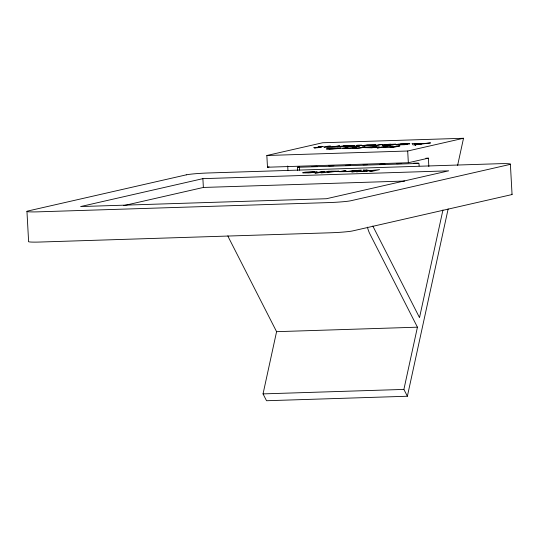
<?xml version="1.0" encoding="UTF-8"?>
<svg xmlns="http://www.w3.org/2000/svg" width="539" height="539" viewBox="0 0 539 539"><rect width="100%" height="100%" fill="white"/><g stroke="black" fill="none" stroke-linecap="round" stroke-linejoin="round"><path stroke-width="0.81" d="M448.145 208.923L407.376 396.246L266.529 400.733L263.039 393.894L276.581 331.674L228.994 238.346A26.478 9.102 88.2 0 1 227.889 235.833M407.376 396.246L403.893 389.414L417.435 327.186L369.848 233.859A26.478 9.102 88.2 0 1 367.409 227.155M442.95 209.954L419.517 317.619L372.806 226.009M457.618 165.379L463.52 138.267L322.666 142.754L266.839 155.495L267.485 167.218L408.34 162.738L428.377 158.163L428.842 166.551M202.886 178.652L80.634 206.552L326.439 198.723L448.691 170.829L202.886 178.652L203.371 187.451L123.781 205.615M267.485 167.218L269.089 166.854M297.649 170.647L297.467 167.292L299.468 166.834L299.65 170.189M266.839 155.495L407.693 151.008L463.52 138.267M390.647 144.162L383.761 144.775L390.863 144.91L390.445 144.998L382.144 145.247L390.458 145.159L393.457 144.769L386.51 144.634L395.997 144.243L390.728 144.297M415.043 143.401L412.059 143.502L412.982 144.876L415.798 144.789L430.567 142.909L423.445 143.563L415.178 143.825L415.043 143.401L415.131 145.079M425.864 158.244L428.377 158.163M312.041 166.436L317.067 166.275M328.803 165.904L333.83 165.742M345.56 165.365L350.593 165.21M363.165 164.806L367.355 164.671M379.921 164.274L384.954 164.112M396.684 163.741L401.717 163.58M413.447 163.209L418.473 163.047M297.467 167.292L418.985 163.425L419.12 165.938M366.688 170.028L363.232 170.135L367.625 170.836L356.427 171.759L373.345 170.526L369.788 171.335L372.402 171.254L379.577 169.617L370.098 170.634L366.688 170.028L366.769 171.496M203.371 187.451L404.708 181.043M276.581 331.674L417.435 327.186M263.039 393.894L403.893 389.414M510.393 164.233L512.05 194.431M415.178 143.825L415.306 145.651M407.693 151.008L408.34 162.738M287.711 166.005L287.941 170.196M26.95 211.322L28.607 241.519A17.652 1.105 -3.1 0 0 40.155 242.031L330.151 232.794A17.652 1.105 -3.1 0 0 352.735 230.901L511.06 194.768A17.652 1.105 -3.1 0 0 511.848 194.155M415.299 144.439L421.916 143.765L415.212 143.974L415.299 144.439M324.08 147.127L334.49 146.992L339.685 145.806L331.936 146.871L326.789 146.992L330.474 146.096L328.049 146.177L324.08 147.127M339.624 171.719L350.027 171.577L355.221 170.391L347.48 171.463L342.332 171.584L346.011 170.688L343.586 170.762L339.671 171.685M352.802 148.137L357.62 148.036L365.038 146.992L359.843 148.178L341.585 148.575L345.634 147.612L348.046 147.531L344.253 148.447L356.528 147.262L352.802 148.137M345.236 145.658L354.777 145.476L342.076 146.5L351.738 146.15C348.74 146.541 329.026 147.72 345.236 145.658M352.021 145.618L343.296 146.197L352.021 145.618M362.195 145.887L370.509 145.793L373.507 145.402L366.581 145.281L376.054 144.883L366.87 145.004L363.812 145.409L370.92 145.543L362.195 145.887M395.949 144.809L404.263 144.721L407.262 144.331L400.336 144.209L409.808 143.805L400.625 143.933L397.566 144.337L404.668 144.472L395.949 144.809M338.775 171.213L321.15 172.884L328.318 171.247L338.775 171.213M338.317 148.171L326.351 148.946L332.246 149.074L339.631 148.414A11.905 0.748 -3.1 0 0 340.951 148.057L328.157 148.474L338.317 148.171M314.655 172.015L302.682 172.783L308.584 172.911L315.969 172.251A11.905 0.748 -3.1 0 0 317.282 171.894L304.495 172.312L314.655 172.015M328.938 148.804L337.104 148.488L328.938 148.804M305.269 172.642L313.435 172.332L305.269 172.642M323.104 146.426L319.371 147.336L321.15 147.282L320.462 147.437L314.453 147.982L316.272 147.571L313.826 147.646L316.952 147.41L320.348 146.615L318.239 146.642L318.664 146.473L320.105 146.413A6.724 0.424 -3.1 0 1 321.601 146.372L323.104 146.426M361.494 145.207L357.761 146.116L359.54 146.056L358.859 146.21L352.85 146.763L354.662 146.345L352.223 146.426L355.349 146.19L358.745 145.389L356.629 145.415L357.061 145.254L358.502 145.193A6.724 0.424 -3.1 0 1 359.998 145.146L361.494 145.207M364.788 147.632L371.809 147.794L379.402 146.837L371.89 146.79L364.788 147.632M367.416 147.511L371.789 147.652L376.768 146.972L367.416 147.511M336.215 171.355L327.402 172.008L331.337 171.328L336.215 171.355M186.265 174.852L27.94 210.985A17.652 1.105 -3.1 0 0 38.498 211.827L328.494 202.597A17.652 1.105 -3.1 0 0 351.078 200.697L509.402 164.57A17.652 1.105 -3.1 0 0 498.844 163.721L208.849 172.958A17.652 1.105 -3.1 0 0 186.265 174.852M374.059 145.921L373.049 146.15L376.491 145.84L374.059 145.921M380.224 144.513L375.023 145.698L382.65 144.432L380.224 144.513M384.442 146.372L377.273 148.009L382.831 147.255L393.113 146.931L390.162 147.605L392.783 147.518L399.951 145.88L393.955 146.736L383.68 147.066L387.063 146.291L384.442 146.372M322.127 171.442L314.958 173.08L317.383 173.006L324.559 171.368L322.127 171.442M352.755 171.678L351.745 171.914L355.188 171.604L352.755 171.678M358.92 170.277L353.725 171.463L361.346 170.196L358.92 170.277"/></g></svg>
